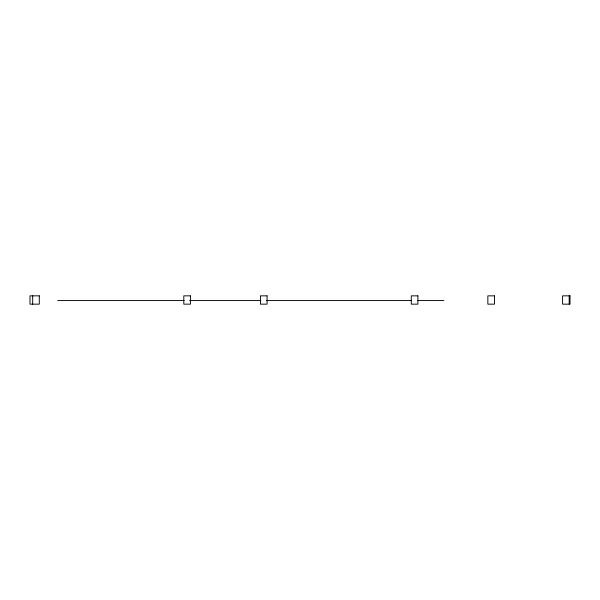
<?xml version="1.0" encoding="UTF-8"?>
<svg xmlns="http://www.w3.org/2000/svg" width="600" height="600" viewBox="0 0 600 600"><rect width="100%" height="100%" fill="white"/><g stroke="black" fill="none" stroke-linecap="round" stroke-linejoin="round"><path stroke-width="0.9" d="M57.705 300.562L184.208 300.562M189.593 300.562L260.843 300.562M266.325 300.562L411.518 300.562M417.817 300.562L443.895 300.562M569.205 295.845L569.205 304.155M32.67 295.845L32.67 304.155M39.293 295.845L30 295.845L30 304.155L39.293 304.155L39.293 295.845M190.425 295.845L183.803 295.845L183.803 304.155L190.425 304.155L190.425 295.845M267.075 295.845L260.452 295.845L260.452 304.155L267.075 304.155L267.075 295.845M417.915 295.845L411.293 295.845L411.293 304.155L417.915 304.155L417.915 295.845M494.467 295.845L487.845 295.845L487.845 304.155L494.467 304.155L494.467 295.845M570 295.845L562.575 295.845L562.575 304.155L570 304.155L570 295.845"/></g></svg>
